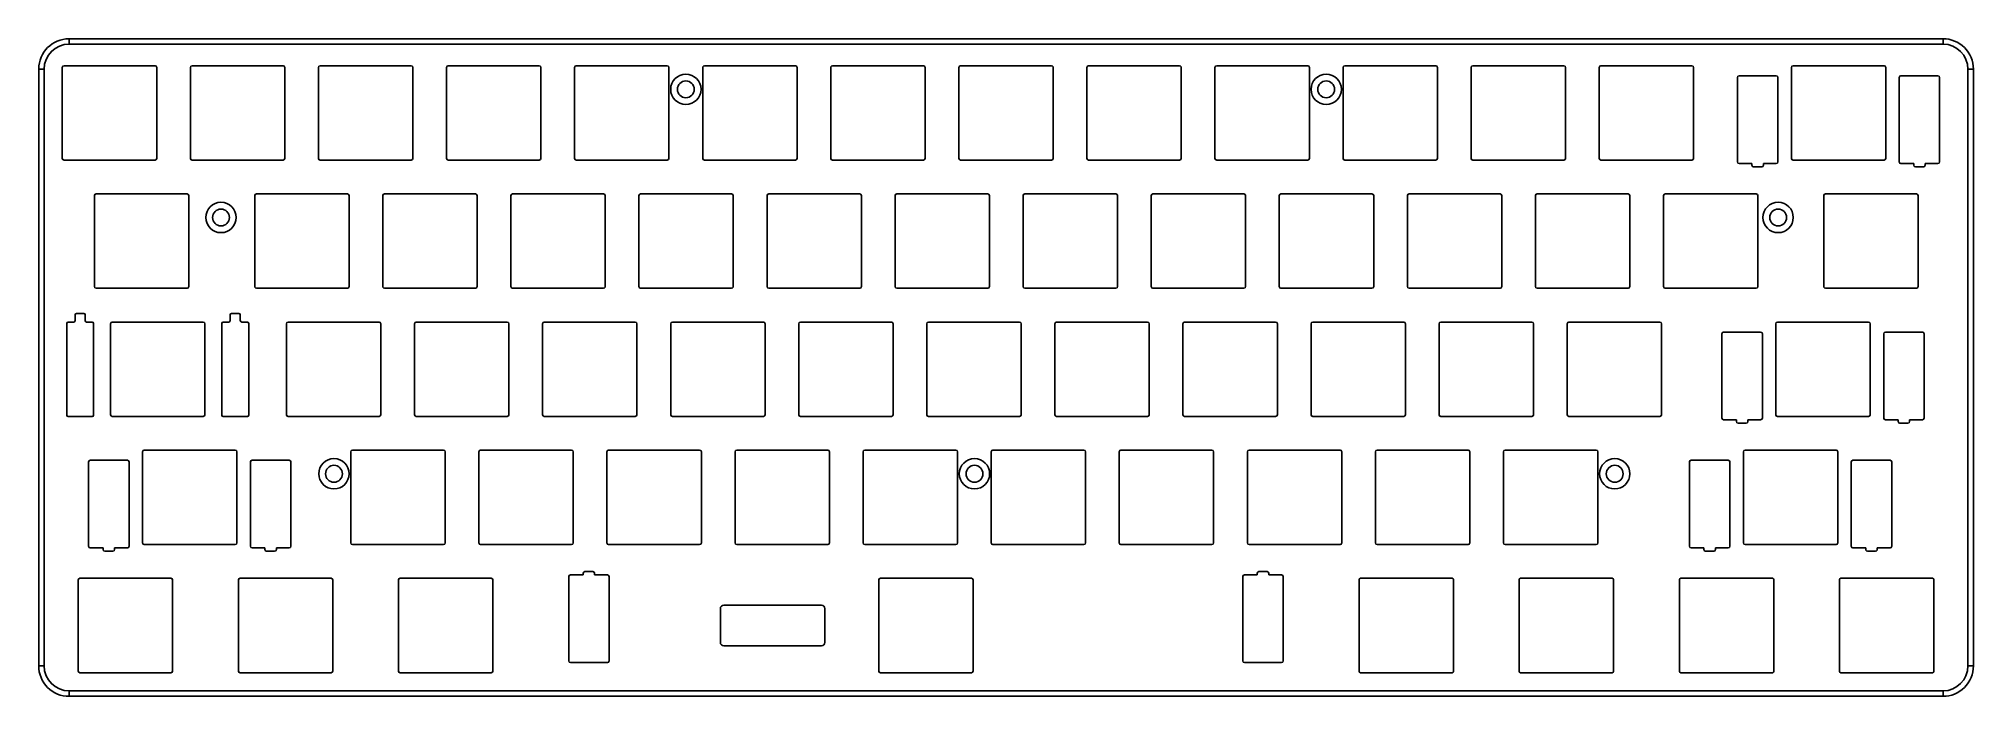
# Model space of a CAD drawing. Header units: millimetres. Extents: x -12 to 275, y 264 to 362.
import ezdxf

# ---------------------------------------------------------------- set-up
doc = ezdxf.new("R2010")
doc.units = ezdxf.units.MM
doc.header["$LTSCALE"] = 30.734
doc.layers.get('0').update_dxf_attribs({"linetype": 'CONTINUOUS'})

msp = doc.modelspace()

# ---------------------------------------------------------------- linework, layer by layer
at = {"color": 7, "linetype": 'Continuous'}
for p, q in [((-7.23, 361.89), (-7.23, 361.09)), ((-7.23, 361.89), (270.77, 361.89)), ((270.77, 361.09), (270.77, 361.89)), ((270.77, 361.09), (-7.23, 361.09)), ((-11.73, 268.89), (-11.73, 357.39)), ((-10.93, 357.39), (-11.73, 357.39)), ((-10.93, 357.39), (-10.93, 268.89)), ((-8.23, 344.14), (-8.23, 357.64)), ((-7.98, 357.89), (5.52, 357.89)), ((5.77, 357.64), (5.77, 344.14)), ((10.77, 344.14), (10.77, 357.64)), ((11.02, 357.89), (24.52, 357.89)), ((24.77, 357.64), (24.77, 344.14)), ((29.77, 344.14), (29.77, 357.64)), ((30.02, 357.89), (43.52, 357.89)), ((43.77, 357.64), (43.77, 344.14)), ((48.77, 344.14), (48.77, 357.64)), ((49.02, 357.89), (62.52, 357.89)), ((62.77, 357.64), (62.77, 344.14)), ((67.77, 344.14), (67.77, 357.64)), ((68.02, 357.89), (81.52, 357.89)), ((81.77, 357.64), (81.77, 344.14)), ((86.77, 344.14), (86.77, 357.64)), ((87.02, 357.89), (100.52, 357.89)), ((100.77, 357.64), (100.77, 344.14)), ((105.77, 344.14), (105.77, 357.64)), ((106.02, 357.89), (119.52, 357.89)), ((119.77, 357.64), (119.77, 344.14)), ((124.77, 344.14), (124.77, 357.64)), ((125.02, 357.89), (138.52, 357.89)), ((138.77, 357.64), (138.77, 344.14)), ((143.77, 344.14), (143.77, 357.64)), ((144.02, 357.89), (157.52, 357.89)), ((157.77, 357.64), (157.77, 344.14)), ((162.77, 344.14), (162.77, 357.64)), ((163.02, 357.89), (176.52, 357.89)), ((176.77, 357.64), (176.77, 344.14)), ((181.77, 344.14), (181.77, 357.64)), ((182.02, 357.89), (195.52, 357.89)), ((195.77, 357.64), (195.77, 344.14)), ((200.77, 344.14), (200.77, 357.64)), ((214.52, 357.89), (201.02, 357.89)), ((214.77, 357.64), (214.77, 344.14)), ((219.77, 344.14), (219.77, 357.64)), ((220.02, 357.89), (233.52, 357.89)), ((233.77, 357.64), (233.77, 344.14)), ((240.27, 343.64), (240.27, 356.14)), ((240.52, 356.39), (246.02, 356.39)), ((246.27, 356.14), (246.27, 343.64)), ((248.27, 344.14), (248.27, 357.64)), ((248.52, 357.89), (262.02, 357.89)), ((262.27, 357.64), (262.27, 344.14)), ((264.27, 343.64), (264.27, 356.14)), ((264.52, 356.39), (270.02, 356.39)), ((270.27, 356.14), (270.27, 343.64)), ((275.27, 357.39), (274.47, 357.39)), ((274.47, 268.89), (274.47, 357.39)), ((275.27, 357.39), (275.27, 268.89)), ((5.52, 343.89), (-7.98, 343.89)), ((24.52, 343.89), (11.02, 343.89)), ((43.52, 343.89), (30.02, 343.89)), ((62.52, 343.89), (49.02, 343.89)), ((81.52, 343.89), (68.02, 343.89)), ((100.52, 343.89), (87.02, 343.89)), ((119.52, 343.89), (106.02, 343.89)), ((138.52, 343.89), (125.02, 343.89)), ((157.52, 343.89), (144.02, 343.89)), ((176.52, 343.89), (163.02, 343.89)), ((195.52, 343.89), (182.02, 343.89)), ((201.02, 343.89), (214.52, 343.89)), ((233.52, 343.89), (220.02, 343.89)), ((242.42, 343.39), (240.52, 343.39)), ((242.42, 343.14), (242.42, 343.39)), ((243.87, 342.89), (242.67, 342.89)), ((246.02, 343.39), (244.12, 343.39)), ((244.12, 343.39), (244.12, 343.14)), ((262.02, 343.89), (248.52, 343.89)), ((266.42, 343.39), (264.52, 343.39)), ((266.42, 343.14), (266.42, 343.39)), ((267.87, 342.89), (266.67, 342.89)), ((270.02, 343.39), (268.12, 343.39)), ((268.12, 343.39), (268.12, 343.14)), ((-3.22, 338.89), (10.28, 338.89)), ((20.56, 338.89), (34.06, 338.89)), ((39.56, 338.89), (53.06, 338.89)), ((58.56, 338.89), (72.06, 338.89)), ((77.56, 338.89), (91.06, 338.89)), ((96.56, 338.89), (110.06, 338.89)), ((115.56, 338.89), (129.06, 338.89)), ((134.56, 338.89), (148.06, 338.89)), ((153.56, 338.89), (167.06, 338.89)), ((172.56, 338.89), (186.06, 338.89)), ((205.06, 338.89), (191.56, 338.89)), ((210.56, 338.89), (224.06, 338.89)), ((229.56, 338.89), (243.06, 338.89)), ((253.32, 338.89), (266.82, 338.89)), ((-3.47, 325.14), (-3.47, 338.64)), ((10.53, 338.64), (10.53, 325.14)), ((20.31, 325.14), (20.31, 338.64)), ((34.31, 338.64), (34.31, 325.14)), ((39.31, 325.14), (39.31, 338.64)), ((53.31, 338.64), (53.31, 325.14)), ((58.31, 325.14), (58.31, 338.64)), ((72.31, 338.64), (72.31, 325.14)), ((77.31, 325.14), (77.31, 338.64)), ((91.31, 338.64), (91.31, 325.14)), ((96.31, 325.14), (96.31, 338.64)), ((110.31, 338.64), (110.31, 325.14)), ((115.31, 325.14), (115.31, 338.64)), ((129.31, 338.64), (129.31, 325.14)), ((134.31, 325.14), (134.31, 338.64)), ((148.31, 338.64), (148.31, 325.14)), ((153.31, 325.14), (153.31, 338.64)), ((167.31, 338.64), (167.31, 325.14)), ((172.31, 325.14), (172.31, 338.64)), ((186.31, 338.64), (186.31, 325.14)), ((191.31, 325.14), (191.31, 338.64)), ((205.31, 338.64), (205.31, 325.14)), ((210.31, 325.14), (210.31, 338.64)), ((224.31, 338.64), (224.31, 325.14)), ((229.31, 325.14), (229.31, 338.64)), ((243.31, 338.64), (243.31, 325.14)), ((253.07, 325.14), (253.07, 338.64)), ((267.07, 338.64), (267.07, 325.14)), ((10.28, 324.89), (-3.22, 324.89)), ((34.06, 324.89), (20.56, 324.89)), ((53.06, 324.89), (39.56, 324.89)), ((72.06, 324.89), (58.56, 324.89)), ((91.06, 324.89), (77.56, 324.89)), ((110.06, 324.89), (96.56, 324.89)), ((129.06, 324.89), (115.56, 324.89)), ((148.06, 324.89), (134.56, 324.89)), ((167.06, 324.89), (153.56, 324.89)), ((186.06, 324.89), (172.56, 324.89)), ((191.56, 324.89), (205.06, 324.89)), ((224.06, 324.89), (210.56, 324.89)), ((243.06, 324.89), (229.56, 324.89)), ((266.82, 324.89), (253.32, 324.89)), ((-7.58, 306.09), (-7.58, 319.69)), ((-7.38, 319.89), (-6.53, 319.89)), ((-6.33, 320.09), (-6.33, 320.94)), ((-6.13, 321.14), (-5.03, 321.14)), ((-4.83, 320.94), (-4.83, 320.09)), ((-4.63, 319.89), (-3.78, 319.89)), ((-3.58, 319.69), (-3.58, 306.09)), ((-1.08, 306.14), (-1.08, 319.64)), ((-0.83, 319.89), (12.67, 319.89)), ((12.92, 319.64), (12.92, 306.14)), ((15.42, 306.09), (15.42, 319.69)), ((15.62, 319.89), (16.47, 319.89)), ((16.67, 320.09), (16.67, 320.94)), ((16.87, 321.14), (17.97, 321.14)), ((18.17, 320.94), (18.17, 320.09)), ((18.37, 319.89), (19.22, 319.89)), ((19.42, 319.69), (19.42, 306.09)), ((25.02, 306.14), (25.02, 319.64)), ((25.27, 319.89), (38.77, 319.89)), ((39.02, 319.64), (39.02, 306.14)), ((44.02, 306.14), (44.02, 319.64)), ((44.27, 319.89), (57.77, 319.89)), ((58.02, 319.64), (58.02, 306.14)), ((63.02, 306.14), (63.02, 319.64)), ((63.27, 319.89), (76.77, 319.89)), ((77.02, 319.64), (77.02, 306.14)), ((82.02, 306.14), (82.02, 319.64)), ((82.27, 319.89), (95.77, 319.89)), ((96.02, 319.64), (96.02, 306.14)), ((101.02, 306.14), (101.02, 319.64)), ((101.27, 319.89), (114.77, 319.89)), ((115.02, 319.64), (115.02, 306.14)), ((120.02, 306.14), (120.02, 319.64)), ((120.27, 319.89), (133.77, 319.89)), ((134.02, 319.64), (134.02, 306.14)), ((139.02, 306.14), (139.02, 319.64)), ((139.27, 319.89), (152.77, 319.89)), ((153.02, 319.64), (153.02, 306.14)), ((158.02, 306.14), (158.02, 319.64)), ((158.27, 319.89), (171.77, 319.89)), ((172.02, 319.64), (172.02, 306.14)), ((177.02, 306.14), (177.02, 319.64)), ((177.27, 319.89), (190.77, 319.89)), ((191.02, 319.64), (191.02, 306.14)), ((196.02, 306.14), (196.02, 319.64)), ((209.77, 319.89), (196.27, 319.89)), ((210.02, 319.64), (210.02, 306.14)), ((215.02, 306.14), (215.02, 319.64)), ((215.27, 319.89), (228.77, 319.89)), ((229.02, 319.64), (229.02, 306.14)), ((245.97, 306.14), (245.97, 319.64)), ((246.22, 319.89), (259.72, 319.89)), ((259.97, 319.64), (259.97, 306.14)), ((237.97, 305.64), (237.97, 318.14)), ((238.22, 318.39), (243.72, 318.39)), ((243.97, 318.14), (243.97, 305.64)), ((261.97, 305.64), (261.97, 318.14)), ((262.22, 318.39), (267.72, 318.39)), ((267.97, 318.14), (267.97, 305.64)), ((-3.78, 305.89), (-7.38, 305.89)), ((12.67, 305.89), (-0.83, 305.89)), ((19.22, 305.89), (15.62, 305.89)), ((38.77, 305.89), (25.27, 305.89)), ((57.77, 305.89), (44.27, 305.89)), ((76.77, 305.89), (63.27, 305.89)), ((95.77, 305.89), (82.27, 305.89)), ((114.77, 305.89), (101.27, 305.89)), ((133.77, 305.89), (120.27, 305.89)), ((152.77, 305.89), (139.27, 305.89)), ((171.77, 305.89), (158.27, 305.89)), ((190.77, 305.89), (177.27, 305.89)), ((196.27, 305.89), (209.77, 305.89)), ((228.77, 305.89), (215.27, 305.89)), ((240.12, 305.39), (238.22, 305.39)), ((240.12, 305.14), (240.12, 305.39)), ((241.57, 304.89), (240.37, 304.89)), ((243.72, 305.39), (241.82, 305.39)), ((241.82, 305.39), (241.82, 305.14)), ((259.72, 305.89), (246.22, 305.89)), ((264.12, 305.39), (262.22, 305.39)), ((264.12, 305.14), (264.12, 305.39)), ((265.57, 304.89), (264.37, 304.89)), ((267.72, 305.39), (265.82, 305.39)), ((265.82, 305.39), (265.82, 305.14)), ((-4.33, 286.64), (-4.33, 299.14)), ((-4.08, 299.39), (1.42, 299.39)), ((1.67, 299.14), (1.67, 286.64)), ((3.67, 287.14), (3.67, 300.64)), ((3.92, 300.89), (17.42, 300.89)), ((17.67, 300.64), (17.67, 287.14)), ((19.67, 286.64), (19.67, 299.14)), ((19.92, 299.39), (25.42, 299.39)), ((25.67, 299.14), (25.67, 286.64)), ((34.57, 287.14), (34.57, 300.64)), ((34.82, 300.89), (48.32, 300.89)), ((48.57, 300.64), (48.57, 287.14)), ((53.57, 287.14), (53.57, 300.64)), ((53.82, 300.89), (67.32, 300.89)), ((67.57, 300.64), (67.57, 287.14)), ((72.57, 287.14), (72.57, 300.64)), ((72.82, 300.89), (86.32, 300.89)), ((86.57, 300.64), (86.57, 287.14)), ((91.57, 287.14), (91.57, 300.64)), ((91.82, 300.89), (105.32, 300.89)), ((105.57, 300.64), (105.57, 287.14)), ((110.57, 287.14), (110.57, 300.64)), ((110.82, 300.89), (124.32, 300.89)), ((124.57, 300.64), (124.57, 287.14)), ((129.57, 287.14), (129.57, 300.64)), ((129.82, 300.89), (143.32, 300.89)), ((143.57, 300.64), (143.57, 287.14)), ((148.57, 287.14), (148.57, 300.64)), ((148.82, 300.89), (162.32, 300.89)), ((162.57, 300.64), (162.57, 287.14)), ((167.57, 287.14), (167.57, 300.64)), ((167.82, 300.89), (181.32, 300.89)), ((181.57, 300.64), (181.57, 287.14)), ((186.57, 287.14), (186.57, 300.64)), ((186.82, 300.89), (200.32, 300.89)), ((200.57, 300.64), (200.57, 287.14)), ((205.57, 287.14), (205.57, 300.64)), ((205.82, 300.89), (219.32, 300.89)), ((219.57, 300.64), (219.57, 287.14)), ((233.16, 286.64), (233.16, 299.14)), ((233.41, 299.39), (238.91, 299.39)), ((239.16, 299.14), (239.16, 286.64)), ((241.16, 287.14), (241.16, 300.64)), ((241.41, 300.89), (254.91, 300.89)), ((255.16, 300.64), (255.16, 287.14)), ((257.16, 286.64), (257.16, 299.14)), ((257.41, 299.39), (262.91, 299.39)), ((263.16, 299.14), (263.16, 286.64)), ((-2.18, 286.39), (-4.08, 286.39)), ((-2.18, 286.14), (-2.18, 286.39)), ((-0.73, 285.89), (-1.93, 285.89)), ((-0.48, 286.39), (-0.48, 286.14)), ((1.42, 286.39), (-0.48, 286.39)), ((17.42, 286.89), (3.92, 286.89)), ((21.82, 286.39), (19.92, 286.39)), ((21.82, 286.14), (21.82, 286.39)), ((23.27, 285.89), (22.07, 285.89)), ((23.52, 286.39), (23.52, 286.14)), ((25.42, 286.39), (23.52, 286.39)), ((48.32, 286.89), (34.82, 286.89)), ((67.32, 286.89), (53.82, 286.89)), ((86.32, 286.89), (72.82, 286.89)), ((105.32, 286.89), (91.82, 286.89)), ((124.32, 286.89), (110.82, 286.89)), ((143.32, 286.89), (129.82, 286.89)), ((162.32, 286.89), (148.82, 286.89)), ((181.32, 286.89), (167.82, 286.89)), ((200.32, 286.89), (186.82, 286.89)), ((219.32, 286.89), (205.82, 286.89)), ((235.31, 286.39), (233.41, 286.39)), ((235.31, 286.14), (235.31, 286.39)), ((236.76, 285.89), (235.56, 285.89)), ((238.91, 286.39), (237.01, 286.39)), ((237.01, 286.39), (237.01, 286.14)), ((254.91, 286.89), (241.41, 286.89)), ((259.31, 286.39), (257.41, 286.39)), ((259.31, 286.14), (259.31, 286.39)), ((260.76, 285.89), (259.56, 285.89)), ((262.91, 286.39), (261.01, 286.39)), ((261.01, 286.39), (261.01, 286.14)), ((-5.86, 268.14), (-5.86, 281.64)), ((-5.61, 281.89), (7.89, 281.89)), ((8.14, 281.64), (8.14, 268.14)), ((17.89, 268.14), (17.89, 281.64)), ((18.14, 281.89), (31.64, 281.89)), ((31.89, 281.64), (31.89, 268.14)), ((41.64, 268.14), (41.64, 281.64)), ((41.89, 281.89), (55.39, 281.89)), ((55.64, 281.64), (55.64, 268.14)), ((66.89, 269.64), (66.89, 282.14)), ((67.14, 282.39), (69.04, 282.39)), ((69.04, 282.39), (69.04, 282.64)), ((69.29, 282.89), (70.49, 282.89)), ((70.74, 282.64), (70.74, 282.39)), ((70.74, 282.39), (72.64, 282.39)), ((72.89, 282.14), (72.89, 269.64)), ((112.89, 268.14), (112.89, 281.64)), ((113.14, 281.89), (126.64, 281.89)), ((126.89, 281.64), (126.89, 268.14)), ((166.89, 269.64), (166.89, 282.14)), ((167.14, 282.39), (169.04, 282.39)), ((169.04, 282.39), (169.04, 282.64)), ((169.29, 282.89), (170.49, 282.89)), ((170.74, 282.64), (170.74, 282.39)), ((170.74, 282.39), (172.64, 282.39)), ((172.89, 282.14), (172.89, 269.64)), ((184.14, 268.09), (184.14, 281.69)), ((184.34, 281.89), (197.94, 281.89)), ((198.14, 281.69), (198.14, 268.09)), ((207.9, 268.09), (207.9, 281.69)), ((208.1, 281.89), (221.7, 281.89)), ((221.9, 281.69), (221.9, 268.09)), ((231.66, 268.09), (231.66, 281.69)), ((231.86, 281.89), (245.46, 281.89)), ((245.66, 281.69), (245.66, 268.09)), ((255.42, 268.09), (255.42, 281.69)), ((255.62, 281.89), (269.22, 281.89)), ((269.42, 281.69), (269.42, 268.09)), ((89.39, 272.39), (89.39, 277.39)), ((89.89, 277.89), (104.39, 277.89)), ((104.89, 277.39), (104.89, 272.39)), ((104.39, 271.89), (89.89, 271.89)), ((-11.73, 268.89), (-10.93, 268.89)), ((7.89, 267.89), (-5.61, 267.89)), ((31.64, 267.89), (18.14, 267.89)), ((55.39, 267.89), (41.89, 267.89)), ((72.64, 269.39), (67.14, 269.39)), ((126.64, 267.89), (113.14, 267.89)), ((172.64, 269.39), (167.14, 269.39)), ((197.94, 267.89), (184.34, 267.89)), ((221.7, 267.89), (208.1, 267.89)), ((245.46, 267.89), (231.86, 267.89)), ((269.22, 267.89), (255.62, 267.89)), ((274.47, 268.89), (275.27, 268.89)), ((-7.23, 265.19), (-7.23, 264.39)), ((-7.23, 265.19), (270.77, 265.19)), ((270.77, 264.39), (-7.23, 264.39)), ((270.77, 264.39), (270.77, 265.19))]:
    msp.add_line(p, q, dxfattribs=at)
for centre, radius in [((84.27, 354.39), 2.25), ((179.27, 354.39), 2.25), ((84.27, 354.39), 1.25), ((179.27, 354.39), 1.25), ((15.31, 335.39), 2.25), ((15.31, 335.39), 1.25), ((246.31, 335.39), 2.25), ((246.31, 335.39), 1.25), ((32.07, 297.39), 2.25), ((32.07, 297.39), 1.25), ((127.09, 297.39), 2.25), ((127.09, 297.39), 1.25), ((222.07, 297.39), 2.25), ((222.07, 297.39), 1.25)]:
    msp.add_circle(centre, radius, dxfattribs=at)
for centre, radius, start, end in [((-7.23, 357.39), 4.5, 90, 180), ((270.77, 357.39), 4.5, 359.9959, 89.996), ((-7.23, 357.39), 3.7, 90, 180), ((270.77, 357.39), 3.7, 0, 90), ((-7.98, 357.64), 0.25, 90, 180), ((5.52, 357.64), 0.25, 0, 90), ((11.02, 357.64), 0.25, 90, 180), ((24.52, 357.64), 0.25, 0, 90), ((30.02, 357.64), 0.25, 90, 180), ((43.52, 357.64), 0.25, 0, 90), ((49.02, 357.64), 0.25, 90, 180), ((62.52, 357.64), 0.25, 0, 90), ((68.02, 357.64), 0.25, 90, 180), ((81.52, 357.64), 0.25, 0, 90), ((87.02, 357.64), 0.25, 90, 180), ((100.52, 357.64), 0.25, 0, 90), ((106.02, 357.64), 0.25, 90, 180), ((119.52, 357.64), 0.25, 0, 90), ((125.02, 357.64), 0.25, 90, 180), ((138.52, 357.64), 0.25, 0, 90), ((144.02, 357.64), 0.25, 90, 180), ((157.52, 357.64), 0.25, 0, 90), ((163.02, 357.64), 0.25, 90, 180), ((176.52, 357.64), 0.25, 0, 90), ((182.02, 357.64), 0.25, 90, 180), ((195.52, 357.64), 0.25, 0, 90), ((201.02, 357.64), 0.25, 90, 180), ((214.52, 357.64), 0.25, 0, 90), ((220.02, 357.64), 0.25, 90, 180), ((233.52, 357.64), 0.25, 0, 90), ((240.52, 356.14), 0.25, 90, 180), ((246.02, 356.14), 0.25, 0, 90), ((248.52, 357.64), 0.25, 90, 180), ((262.02, 357.64), 0.25, 0, 90), ((264.52, 356.14), 0.25, 90, 180), ((270.02, 356.14), 0.25, 0, 90), ((-7.98, 344.14), 0.25, 180, 270), ((5.52, 344.14), 0.25, 270, 360), ((11.02, 344.14), 0.25, 180, 270), ((24.52, 344.14), 0.25, 270, 360), ((30.02, 344.14), 0.25, 180, 270), ((43.52, 344.14), 0.25, 270, 360), ((49.02, 344.14), 0.25, 180, 270), ((62.52, 344.14), 0.25, 270, 360), ((68.02, 344.14), 0.25, 180, 270), ((81.52, 344.14), 0.25, 270, 360), ((87.02, 344.14), 0.25, 180, 270), ((100.52, 344.14), 0.25, 270, 360), ((106.02, 344.14), 0.25, 180, 270), ((119.52, 344.14), 0.25, 270, 360), ((125.02, 344.14), 0.25, 180, 270), ((138.52, 344.14), 0.25, 270, 360), ((144.02, 344.14), 0.25, 180, 270), ((157.52, 344.14), 0.25, 270, 360), ((163.02, 344.14), 0.25, 180, 270), ((176.52, 344.14), 0.25, 270, 360), ((182.02, 344.14), 0.25, 180, 270), ((195.52, 344.14), 0.25, 270, 360), ((201.02, 344.14), 0.25, 180, 270), ((214.52, 344.14), 0.25, 270, 360), ((220.02, 344.14), 0.25, 180, 270), ((233.52, 344.14), 0.25, 270, 360), ((240.52, 343.64), 0.25, 180, 270), ((242.67, 343.14), 0.25, 180, 270), ((243.87, 343.14), 0.25, 270, 360), ((246.02, 343.64), 0.25, 270, 360), ((248.52, 344.14), 0.25, 180, 270), ((262.02, 344.14), 0.25, 270, 360), ((264.52, 343.64), 0.25, 180, 270), ((266.67, 343.14), 0.25, 180, 270), ((267.87, 343.14), 0.25, 270, 360), ((270.02, 343.64), 0.25, 270, 360), ((-3.22, 338.64), 0.25, 90, 180), ((10.28, 338.64), 0.25, 0, 90), ((20.56, 338.64), 0.25, 90, 180), ((34.06, 338.64), 0.25, 0, 90), ((39.56, 338.64), 0.25, 90, 180), ((53.06, 338.64), 0.25, 0, 90), ((58.56, 338.64), 0.25, 90, 180), ((72.06, 338.64), 0.25, 0, 90), ((77.56, 338.64), 0.25, 90, 180), ((91.06, 338.64), 0.25, 0, 90), ((96.56, 338.64), 0.25, 90, 180), ((110.06, 338.64), 0.25, 0, 90), ((115.56, 338.64), 0.25, 90, 180), ((129.06, 338.64), 0.25, 0, 90), ((134.56, 338.64), 0.25, 90, 180), ((148.06, 338.64), 0.25, 0, 90), ((153.56, 338.64), 0.25, 90, 180), ((167.06, 338.64), 0.25, 0, 90), ((172.56, 338.64), 0.25, 90, 180), ((186.06, 338.64), 0.25, 0, 90), ((191.56, 338.64), 0.25, 90, 180), ((205.06, 338.64), 0.25, 0, 90), ((210.56, 338.64), 0.25, 90, 180), ((224.06, 338.64), 0.25, 0, 90), ((229.56, 338.64), 0.25, 90, 180), ((243.06, 338.64), 0.25, 0, 90), ((253.32, 338.64), 0.25, 90, 180), ((266.82, 338.64), 0.25, 0, 90), ((-3.22, 325.14), 0.25, 180, 270), ((10.28, 325.14), 0.25, 270, 360), ((20.56, 325.14), 0.25, 180, 270), ((34.06, 325.14), 0.25, 270, 360), ((39.56, 325.14), 0.25, 180, 270), ((53.06, 325.14), 0.25, 270, 360), ((58.56, 325.14), 0.25, 180, 270), ((72.06, 325.14), 0.25, 270, 360), ((77.56, 325.14), 0.25, 180, 270), ((91.06, 325.14), 0.25, 270, 360), ((96.56, 325.14), 0.25, 180, 270), ((110.06, 325.14), 0.25, 270, 360), ((115.56, 325.14), 0.25, 180, 270), ((129.06, 325.14), 0.25, 270, 360), ((134.56, 325.14), 0.25, 180, 270), ((148.06, 325.14), 0.25, 270, 360), ((153.56, 325.14), 0.25, 180, 270), ((167.06, 325.14), 0.25, 270, 360), ((172.56, 325.14), 0.25, 180, 270), ((186.06, 325.14), 0.25, 270, 360), ((191.56, 325.14), 0.25, 180, 270), ((205.06, 325.14), 0.25, 270, 360), ((210.56, 325.14), 0.25, 180, 270), ((224.06, 325.14), 0.25, 270, 360), ((229.56, 325.14), 0.25, 180, 270), ((243.06, 325.14), 0.25, 270, 360), ((253.32, 325.14), 0.25, 180, 270), ((266.82, 325.14), 0.25, 270, 360), ((-7.38, 319.69), 0.2, 90, 180), ((-6.53, 320.09), 0.2, 270, 360), ((-6.13, 320.94), 0.2, 90, 180), ((-5.03, 320.94), 0.2, 0, 90), ((-4.63, 320.09), 0.2, 180, 270), ((-3.78, 319.69), 0.2, 0, 90), ((-0.83, 319.64), 0.25, 90, 180), ((12.67, 319.64), 0.25, 0, 90), ((15.62, 319.69), 0.2, 90, 180), ((16.47, 320.09), 0.2, 270, 360), ((16.87, 320.94), 0.2, 90, 180), ((17.97, 320.94), 0.2, 0, 90), ((18.37, 320.09), 0.2, 180, 270), ((19.22, 319.69), 0.2, 0, 90), ((25.27, 319.64), 0.25, 90, 180), ((38.77, 319.64), 0.25, 0, 90), ((44.27, 319.64), 0.25, 90, 180), ((57.77, 319.64), 0.25, 0, 90), ((63.27, 319.64), 0.25, 90, 180), ((76.77, 319.64), 0.25, 0, 90), ((82.27, 319.64), 0.25, 90, 180), ((95.77, 319.64), 0.25, 0, 90), ((101.27, 319.64), 0.25, 90, 180), ((114.77, 319.64), 0.25, 0, 90), ((120.27, 319.64), 0.25, 90, 180), ((133.77, 319.64), 0.25, 0, 90), ((139.27, 319.64), 0.25, 90, 180), ((152.77, 319.64), 0.25, 0, 90), ((158.27, 319.64), 0.25, 90, 180), ((171.77, 319.64), 0.25, 0, 90), ((177.27, 319.64), 0.25, 90, 180), ((190.77, 319.64), 0.25, 0, 90), ((196.27, 319.64), 0.25, 90, 180), ((209.77, 319.64), 0.25, 0, 90), ((215.27, 319.64), 0.25, 90, 180), ((228.77, 319.64), 0.25, 0, 90), ((246.22, 319.64), 0.25, 90, 180), ((259.72, 319.64), 0.25, 0, 90), ((238.22, 318.14), 0.25, 90, 180), ((243.72, 318.14), 0.25, 0, 90), ((262.22, 318.14), 0.25, 90, 180), ((267.72, 318.14), 0.25, 0, 90), ((-7.38, 306.09), 0.2, 180, 270), ((-3.78, 306.09), 0.2, 270, 360), ((-0.83, 306.14), 0.25, 180, 270), ((12.67, 306.14), 0.25, 270, 360), ((15.62, 306.09), 0.2, 180, 270), ((19.22, 306.09), 0.2, 270, 360), ((25.27, 306.14), 0.25, 180, 270), ((38.77, 306.14), 0.25, 270, 360), ((44.27, 306.14), 0.25, 180, 270), ((57.77, 306.14), 0.25, 270, 360), ((63.27, 306.14), 0.25, 180, 270), ((76.77, 306.14), 0.25, 270, 360), ((82.27, 306.14), 0.25, 180, 270), ((95.77, 306.14), 0.25, 270, 360), ((101.27, 306.14), 0.25, 180, 270), ((114.77, 306.14), 0.25, 270, 360), ((120.27, 306.14), 0.25, 180, 270), ((133.77, 306.14), 0.25, 270, 360), ((139.27, 306.14), 0.25, 180, 270), ((152.77, 306.14), 0.25, 270, 360), ((158.27, 306.14), 0.25, 180, 270), ((171.77, 306.14), 0.25, 270, 360), ((177.27, 306.14), 0.25, 180, 270), ((190.77, 306.14), 0.25, 270, 360), ((196.27, 306.14), 0.25, 180, 270), ((209.77, 306.14), 0.25, 270, 360), ((215.27, 306.14), 0.25, 180, 270), ((228.77, 306.14), 0.25, 270, 360), ((238.22, 305.64), 0.25, 180, 270), ((240.37, 305.14), 0.25, 180, 270), ((241.57, 305.14), 0.25, 270, 360), ((243.72, 305.64), 0.25, 270, 360), ((246.22, 306.14), 0.25, 180, 270), ((259.72, 306.14), 0.25, 270, 360), ((262.22, 305.64), 0.25, 180, 270), ((264.37, 305.14), 0.25, 180, 270), ((265.57, 305.14), 0.25, 270, 360), ((267.72, 305.64), 0.25, 270, 360), ((-4.08, 299.14), 0.25, 90, 180), ((1.42, 299.14), 0.25, 0, 90), ((3.92, 300.64), 0.25, 90, 180), ((17.42, 300.64), 0.25, 0, 90), ((19.92, 299.14), 0.25, 90, 180), ((25.42, 299.14), 0.25, 0, 90), ((34.82, 300.64), 0.25, 90, 180), ((48.32, 300.64), 0.25, 0, 90), ((53.82, 300.64), 0.25, 90, 180), ((67.32, 300.64), 0.25, 0, 90), ((72.82, 300.64), 0.25, 90, 180), ((86.32, 300.64), 0.25, 0, 90), ((91.82, 300.64), 0.25, 90, 180), ((105.32, 300.64), 0.25, 0, 90), ((110.82, 300.64), 0.25, 90, 180), ((124.32, 300.64), 0.25, 0, 90), ((129.82, 300.64), 0.25, 90, 180), ((143.32, 300.64), 0.25, 0, 90), ((148.82, 300.64), 0.25, 90, 180), ((162.32, 300.64), 0.25, 0, 90), ((167.82, 300.64), 0.25, 90, 180), ((181.32, 300.64), 0.25, 0, 90), ((186.82, 300.64), 0.25, 90, 180), ((200.32, 300.64), 0.25, 0, 90), ((205.82, 300.64), 0.25, 90, 180), ((219.32, 300.64), 0.25, 0, 90), ((233.41, 299.14), 0.25, 90, 180), ((238.91, 299.14), 0.25, 0, 90), ((241.41, 300.64), 0.25, 90, 180), ((254.91, 300.64), 0.25, 0, 90), ((257.41, 299.14), 0.25, 90, 180), ((262.91, 299.14), 0.25, 0, 90), ((3.92, 287.14), 0.25, 180, 270), ((17.42, 287.14), 0.25, 270, 360), ((34.82, 287.14), 0.25, 180, 270), ((48.32, 287.14), 0.25, 270, 360), ((53.82, 287.14), 0.25, 180, 270), ((67.32, 287.14), 0.25, 270, 360), ((72.82, 287.14), 0.25, 180, 270), ((86.32, 287.14), 0.25, 270, 360), ((91.82, 287.14), 0.25, 180, 270), ((105.32, 287.14), 0.25, 270, 360), ((110.82, 287.14), 0.25, 180, 270), ((124.32, 287.14), 0.25, 270, 360), ((129.82, 287.14), 0.25, 180, 270), ((143.32, 287.14), 0.25, 270, 360), ((148.82, 287.14), 0.25, 180, 270), ((162.32, 287.14), 0.25, 270, 360), ((167.82, 287.14), 0.25, 180, 270), ((181.32, 287.14), 0.25, 270, 360), ((186.82, 287.14), 0.25, 180, 270), ((200.32, 287.14), 0.25, 270, 360), ((205.82, 287.14), 0.25, 180, 270), ((219.32, 287.14), 0.25, 270, 360), ((241.41, 287.14), 0.25, 180, 270), ((254.91, 287.14), 0.25, 270, 360), ((-4.08, 286.64), 0.25, 180, 270), ((-1.93, 286.14), 0.25, 180, 270), ((-0.73, 286.14), 0.25, 270, 360), ((1.42, 286.64), 0.25, 270, 360), ((19.92, 286.64), 0.25, 180, 270), ((22.07, 286.14), 0.25, 180, 270), ((23.27, 286.14), 0.25, 270, 360), ((25.42, 286.64), 0.25, 270, 360), ((233.41, 286.64), 0.25, 180, 270), ((235.56, 286.14), 0.25, 180, 270), ((236.76, 286.14), 0.25, 270, 360), ((238.91, 286.64), 0.25, 270, 360), ((257.41, 286.64), 0.25, 180, 270), ((259.56, 286.14), 0.25, 180, 270), ((260.76, 286.14), 0.25, 270, 360), ((262.91, 286.64), 0.25, 270, 360), ((-5.61, 281.64), 0.25, 90, 180), ((7.89, 281.64), 0.25, 0, 90), ((18.14, 281.64), 0.25, 90, 180), ((31.64, 281.64), 0.25, 0, 90), ((41.89, 281.64), 0.25, 90, 180), ((55.39, 281.64), 0.25, 0, 90), ((67.14, 282.14), 0.25, 90, 180), ((69.29, 282.64), 0.25, 90, 180), ((70.49, 282.64), 0.25, 0, 90), ((72.64, 282.14), 0.25, 0, 90), ((113.14, 281.64), 0.25, 90, 180), ((126.64, 281.64), 0.25, 0, 90), ((167.14, 282.14), 0.25, 90, 180), ((169.29, 282.64), 0.25, 90, 180), ((170.49, 282.64), 0.25, 0, 90), ((172.64, 282.14), 0.25, 0, 90), ((184.34, 281.69), 0.2, 90, 180), ((197.94, 281.69), 0.2, 0, 90), ((208.1, 281.69), 0.2, 90, 180), ((221.7, 281.69), 0.2, 0, 90), ((231.86, 281.69), 0.2, 90, 180), ((245.46, 281.69), 0.2, 0, 90), ((255.62, 281.69), 0.2, 90, 180), ((269.22, 281.69), 0.2, 0, 90), ((89.89, 277.39), 0.5, 90, 180), ((104.39, 277.39), 0.5, 0, 90), ((89.89, 272.39), 0.5, 180, 270), ((104.39, 272.39), 0.5, 270, 360), ((-7.23, 268.89), 4.5, 179.9959, 269.996), ((-7.23, 268.89), 3.7, 180, 270), ((-5.61, 268.14), 0.25, 180, 270), ((7.89, 268.14), 0.25, 270, 360), ((18.14, 268.14), 0.25, 180, 270), ((31.64, 268.14), 0.25, 270, 360), ((41.89, 268.14), 0.25, 180, 270), ((55.39, 268.14), 0.25, 270, 360), ((67.14, 269.64), 0.25, 180, 270), ((72.64, 269.64), 0.25, 270, 360), ((113.14, 268.14), 0.25, 180, 270), ((126.64, 268.14), 0.25, 270, 360), ((167.14, 269.64), 0.25, 180, 270), ((172.64, 269.64), 0.25, 270, 360), ((184.34, 268.09), 0.2, 180, 270), ((197.94, 268.09), 0.2, 270, 360), ((208.1, 268.09), 0.2, 180, 270), ((221.7, 268.09), 0.2, 270, 360), ((231.86, 268.09), 0.2, 180, 270), ((245.46, 268.09), 0.2, 270, 360), ((255.62, 268.09), 0.2, 180, 270), ((269.22, 268.09), 0.2, 270, 360), ((270.77, 268.89), 4.5, 270.004, 0.0041), ((270.77, 268.89), 3.7, 270, 360)]:
    msp.add_arc(centre, radius, start, end, dxfattribs=at)

doc.saveas('drawing.dxf')
